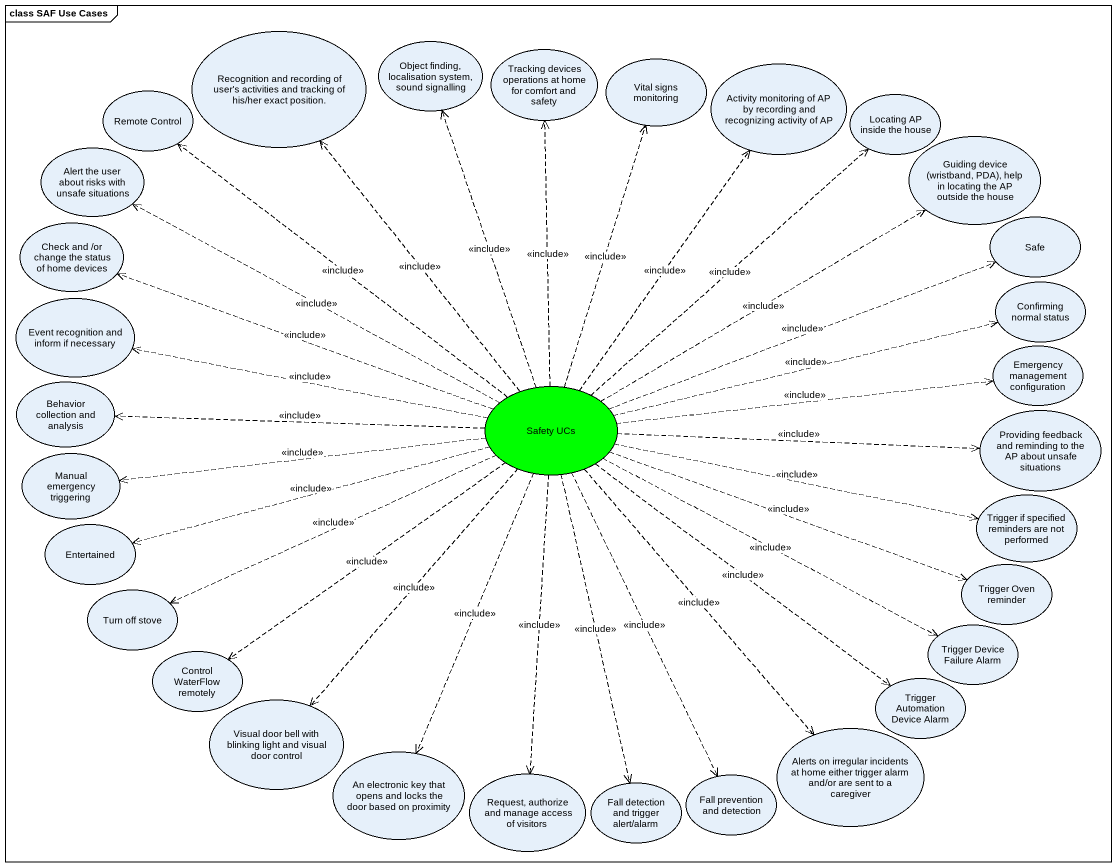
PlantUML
@startuml
mainframe class SAF Use Cases
usecase "Recognition and recording of user's activities and tracking of his/her exact position." as Recognition_and_recording
usecase "Object finding, localisation system, sound signalling" as Object_finding_localisation
usecase "Tracking devices operations at home for comfort and safety" as Tracking_devices_operations
usecase "Vital signs monitoring" as Vital_signs_monitoring
usecase "Activity monitoring of AP by recording and recognizing activity of AP" as Activity_monitoring_of_AP
usecase "Remote Control" as Remote_Control
usecase "Locating AP inside the house" as Locating_AP_inside_the_house
usecase "Alert the user about risks with unsafe situations" as Alert_the_user_about_risks
usecase "Guiding device (wristband, PDA), help in locating the AP outside the house" as Guiding_device_wristband
usecase "Check and /or change the status of home devices" as Check_and_or_change_the
usecase Safe
usecase "Confirming normal status" as Confirming_normal_status
usecase "Event recognition and inform if necessary" as Event_recognition_and
usecase "Emergency management configuration" as Emergency_management
usecase "Behavior collection and analysis" as Behavior_collection_and
usecase "Safety UCs" as Safety_UCs #00FF00
usecase "Providing feedback and reminding to the AP about unsafe situations" as Providing_feedback_and
usecase "Manual emergency triggering" as Manual_emergency_triggering
usecase "Trigger if specified reminders are not performed" as Trigger_if_specified
usecase Entertained
usecase "Turn off stove" as Turn_off_stove
usecase "Trigger Oven reminder" as Trigger_Oven_reminder
usecase "Trigger Device Failure Alarm" as Trigger_Device_Failure_Alarm
usecase "Control WaterFlow remotely" as Control_WaterFlow_remotely
usecase "Visual door bell with blinking light and visual door control" as Visual_door_bell_with
usecase "Trigger Automation Device Alarm" as Trigger_Automation_Device
usecase "Alerts on irregular incidents at home either trigger alarm and/or are sent to a caregiver" as Alerts_on_irregular
usecase "An electronic key that opens and locks the door based on proximity" as An_electronic_key_that
usecase "Request, authorize and manage access of visitors" as Request_authorize_and
usecase "Fall detection and trigger alert/alarm" as Fall_detection_and_trigger
usecase "Fall prevention and detection" as Fall_prevention_and
Safety_UCs .up.> Recognition_and_recording : <<include>>
Safety_UCs .up.> Object_finding_localisation : <<include>>
Safety_UCs .up.> Tracking_devices_operations : <<include>>
Safety_UCs .up.> Vital_signs_monitoring : <<include>>
Safety_UCs .up.> Activity_monitoring_of_AP : <<include>>
Safety_UCs .up.> Remote_Control : <<include>>
Safety_UCs .up.> Locating_AP_inside_the_house : <<include>>
Safety_UCs .left.> Alert_the_user_about_risks : <<include>>
Safety_UCs .right.> Guiding_device_wristband : <<include>>
Safety_UCs .left.> Check_and_or_change_the : <<include>>
Safety_UCs .right.> Safe : <<include>>
Safety_UCs .right.> Confirming_normal_status : <<include>>
Safety_UCs .left.> Event_recognition_and : <<include>>
Safety_UCs .right.> Emergency_management : <<include>>
Safety_UCs .left.> Behavior_collection_and : <<include>>
Safety_UCs .right.> Providing_feedback_and : <<include>>
Safety_UCs .left.> Manual_emergency_triggering : <<include>>
Safety_UCs .right.> Trigger_if_specified : <<include>>
Safety_UCs .left.> Entertained : <<include>>
Safety_UCs .left.> Turn_off_stove : <<include>>
Safety_UCs .right.> Trigger_Oven_reminder : <<include>>
Safety_UCs .right.> Trigger_Device_Failure_Alarm : <<include>>
Safety_UCs ..> Control_WaterFlow_remotely : <<include>>
Safety_UCs ..> Visual_door_bell_with : <<include>>
Safety_UCs ..> Trigger_Automation_Device : <<include>>
Safety_UCs ..> Alerts_on_irregular : <<include>>
Safety_UCs ..> An_electronic_key_that : <<include>>
Safety_UCs ..> Request_authorize_and : <<include>>
Safety_UCs ..> Fall_detection_and_trigger : <<include>>
Safety_UCs ..> Fall_prevention_and : <<include>>
@enduml
